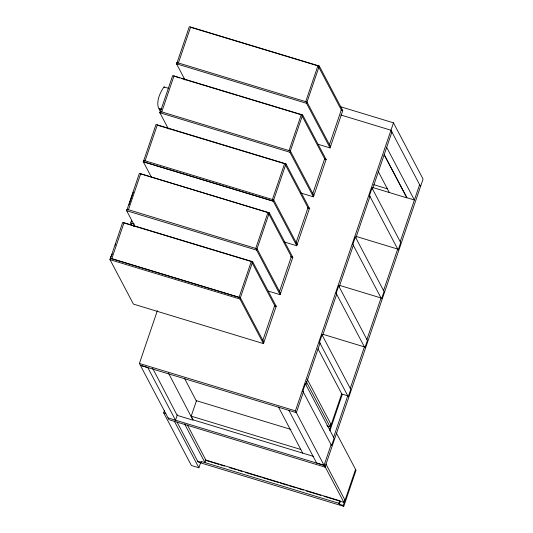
<?xml version="1.0" encoding="UTF-8"?>
<svg xmlns="http://www.w3.org/2000/svg" width="533" height="533" viewBox="0 0 533 533"><rect width="100%" height="100%" fill="white"/><g stroke="black" fill="none" stroke-linecap="round" stroke-linejoin="round"><path stroke-width="0.8" d="M129.039 204.719L133.33 192.12M115.201 245.233L115.628 243.874M263.882 342.313L240.39 297.734L110.371 258.225L109.931 259.511L133.417 304.09L263.442 343.598L276.154 306.268L252.662 261.683L122.723 222.334L110.011 259.664L239.957 299.02L263.442 343.598M280.531 293.397L257.046 248.811L127.021 209.302L126.588 210.588L134.722 226.039M151.379 177.116L143.237 161.672L143.677 160.38L273.702 199.888L297.187 244.474M168.415 128.926L159.893 112.749L160.333 111.464L290.352 150.972L313.844 195.551M185.071 80.01L176.543 63.827L176.983 62.541L307.008 102.05L330.493 146.635M157.328 124.889L145.056 160.933L143.757 160.54L156.029 124.489L285.968 163.844L309.46 208.43L296.748 245.76L284.062 241.909M159.973 112.903L172.685 75.573L302.624 114.921L326.109 159.507L313.404 196.837L300.719 192.986M176.63 63.987L189.335 26.65L319.28 66.005L342.766 110.584L330.054 147.921L318.168 144.303M110.371 258.225L111.75 258.772L124.022 222.727L124.189 223.041M128.406 209.855L140.679 173.805L269.318 212.767L292.804 257.346L280.098 294.682L268.206 291.065M131.311 224.2L130.692 222.934L131.498 220.562L131.571 221.188M133.51 226.332L133.91 225.146L133.983 225.772M340.281 106.653L393.481 122.823L423.069 179.061L325.01 467.115L168.981 419.704L139.393 363.459L157.375 310.646M200.734 462.344L198.889 467.774L191.414 465.502L163.684 412.868L164.477 410.543M177.376 414.734L175.517 420.197L147.794 367.563L140.312 365.292L296.361 412.655L303.37 392.055L302.884 391.122M313.684 456.441L193.179 419.877L191.22 416.166L196.477 400.716L290.958 429.425M251.363 261.29L239.09 297.334L111.75 258.772M255.747 248.418L268.019 212.367L268.186 212.68M272.396 199.495L284.669 163.451L284.842 163.764L157.501 125.195M289.053 150.572L301.325 114.528L301.491 114.842L239.417 96.04M305.709 101.656L317.981 65.606L318.148 65.919L191.6 27.596M239.957 299.02L252.662 261.683M280.098 294.682L256.606 250.097L269.318 212.767M285.968 163.844L273.262 201.181L296.748 245.76M313.404 196.837L289.919 152.258L302.624 114.921M330.054 147.921L306.568 103.335L319.28 66.005M262.682 340.827L274.688 305.562L251.916 262.336M279.339 291.904L291.344 256.639L268.572 213.413M295.988 242.981L307.994 207.723L285.615 165.223M312.644 194.065L324.65 158.801L301.878 115.574M329.301 145.143L341.3 109.878L318.534 66.652M325.01 467.115L295.422 410.87L393.481 122.823M305.402 383.72L302.864 391.175L331.573 445.668L334.091 438.259L305.382 383.773L305.889 384.653L320.027 343.132L319.534 342.206M338.695 285.935L367.397 340.42L364.878 347.822L336.176 293.337L338.708 285.881L339.201 286.814L353.332 245.293L352.846 244.367M369.482 195.498L372.021 188.042L400.709 242.582L398.191 249.984L369.482 195.498L369.989 196.371L355.851 237.891M372.507 188.968L391.902 132.004L390.962 130.225L340.814 114.981M326.882 425.84L330.067 426.806L330.94 424.228M329.434 429.845L341.706 393.8M329.92 430.771L342.193 394.726L318.001 348.809M168.042 417.925L324.071 465.336L331.086 444.735M333.605 437.333L347.736 395.812L341.367 393.88M350.254 388.41L364.392 346.896L322.998 334.318M366.911 339.494L381.042 297.974L339.648 285.395M383.567 290.572L397.698 249.058L356.304 236.479M400.216 241.649L419.611 184.684M336.43 433.096L356.031 470.306L343.758 506.35L343.272 505.424L339.368 504.238L338.881 503.305L339.754 500.734L205.118 459.819M339.368 504.238L340.434 501.1M323.997 496.336L343.905 502.379L344.778 499.807M343.272 505.424L355.544 469.373M112.296 254.021L110.404 257.446L110.831 258.258M168.441 88.285L163.984 86.926C160.053 92.575 156.036 101.297 158.574 108.212L161.546 109.118M341.3 109.878L342.606 110.278M341.18 110.104L342.766 110.584M176.543 63.827L306.568 103.335M179.721 77.965L173.985 75.966L161.712 112.01L160.333 111.464M181.313 78.444L237.825 95.56M324.65 158.801L325.949 159.194M324.524 159.027L326.109 159.507M161.166 109.578L158.934 108.905L160.486 111.85M159.893 112.749L289.919 152.258M373.826 184.698L387.364 188.815M372.594 187.449L406.879 197.863L384.153 154.737M307.994 207.723L309.293 208.117M307.874 207.943L309.46 208.43M143.317 161.825L273.262 201.181L143.237 161.672M267.393 212.44L139.373 173.412L126.667 210.748L256.606 250.097M291.344 256.639L292.644 257.039M290.425 256.626L292.804 257.346M130.692 222.934L134.403 224.06M124.989 223.28L250.737 261.363M274.688 305.562L275.987 305.955M274.568 305.782L276.154 306.268M139.393 363.459L295.422 410.87M191.22 416.166L300.785 449.459M163.684 412.868L165.93 413.548M324.091 465.282L316.609 463.01L288.886 410.383M206.158 460.525L218.91 464.403M220.489 464.883L224.486 466.095M229.25 467.541L236.432 469.726M238.004 470.206L242.009 471.419M245.173 472.385L261.13 477.228M262.689 477.708L278.659 482.558M280.205 483.025L287.42 485.217M288.966 485.69L296.181 487.882M297.72 488.348L303.357 490.06M306.482 491.013L320.879 495.39M338.881 503.305L201.054 461.425L201.547 462.358L197.643 461.172M343.758 506.35L198.136 462.098L177.003 421.989M163.984 86.926L164.677 87.552M190.807 27.356L190.634 27.043L178.368 63.094L176.983 62.541M390.962 130.225L420.55 186.463M386.665 147.374L414.394 200.008L406.919 197.736L384.2 154.603M378.157 171.333L389.323 192.526M336.19 293.283L336.683 294.216L322.545 335.73L322.059 334.804L319.52 342.253L348.229 396.745L350.747 389.343L322.039 334.851M307.101 378.983L331.186 424.694M306.228 381.561L330.067 426.806M325.91 463.99L345.024 500.274M324.677 465.895L343.905 502.379M339.754 500.734L340.001 501.2M278.499 407.065L302.744 453.17M187.35 424.961L205.831 460.039L204.958 462.611L184.551 423.875M174.238 420.99L198.889 467.774M184.465 378.23L196.351 401.049M168.468 373.06L193.006 420.177L177.163 415.36L152.625 368.25M355.364 236.965L352.826 244.414L381.535 298.906L384.053 291.504L355.364 236.965"/></g></svg>
